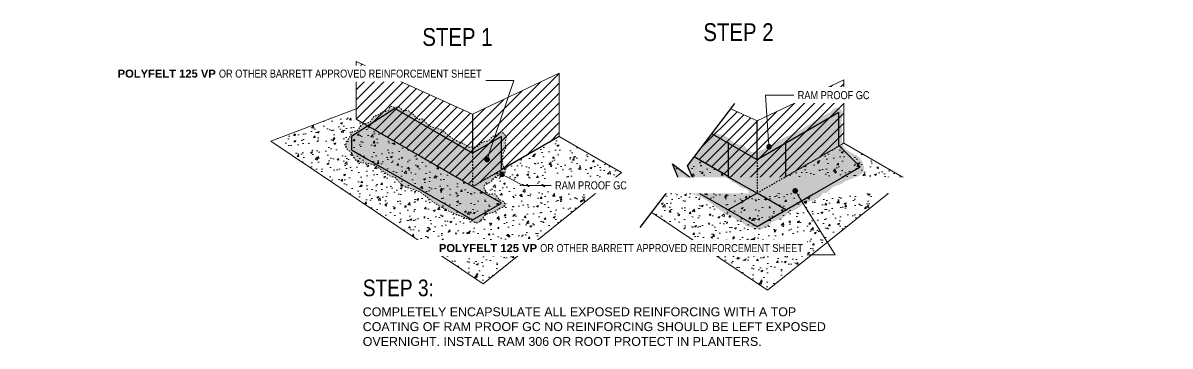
# Model space of a CAD drawing. Header units: inches. Extents: x -328 to 241, y -68 to 146.
# Drawn here: x -198.7 to -95.5, y -20.3 to 8.7 of the extents above; entities that cross this region are included whole.
import ezdxf
from ezdxf import colors
from ezdxf.entities.mleader import LeaderData, LeaderLine
from ezdxf.math import Vec2, Vec3

# ---------------------------------------------------------------- set-up
doc = ezdxf.new("R2010")
doc.units = ezdxf.units.IN
doc.header["$MEASUREMENT"] = 0
doc.linetypes.add('Dash', pattern=[0.25, 0.125, -0.125])
doc.layers.add('Hatch', color=2, linetype='Continuous')
for name, color, linetype, lineweight in [('Others', 190, 'Continuous', 0), ('RAM POLY FELT 3.5 FILTER FABRIC.', 4, 'Dash', 0), ('Text', 20, 'Continuous', 0)]:
    doc.layers.add(name, color=color, linetype=linetype, lineweight=lineweight)
doc.layers.add('RamProof SYSTEM LIQUID', color=140, linetype='Continuous', lineweight=0, true_color=0x00bfff)
doc.styles.get("Standard").update_dxf_attribs({"font": 'ARIALN.TTF'})

# ---------------------------------------------------------------- blocks, each defined once
blk = doc.blocks.new('_Dot')
at = {"color": 0, "linetype": 'ByBlock', "lineweight": -2}
blk.add_line((-0.5, 0), (-1, 0), dxfattribs=at)
at = {"color": 0, "linetype": 'ByBlock', "const_width": 0.5}
blk.add_lwpolyline([(-0.25, 0, 1), (0.25, 0, 1)], format="xyb", close=True, dxfattribs=at)

msp = doc.modelspace()

# ---------------------------------------------------------------- hatches: boundary and pattern name
at = {"layer": 'Hatch'}
h = msp.add_hatch(color=256, dxfattribs=at)
h.dxf.hatch_style = 1
h.paths.add_polyline_path([(-167.80723, -3.47243), (-158.2822, -8.97171), (-155.68135, -7.47303), (-158.27918, -5.97317), (-155.68135, -4.47241), (-155.68135, -1.47179), (-158.28117, -2.97538), (-165.26501, 1.05674), (-169.17248, -1.4719), (-169.17248, -2.6842)])
h = msp.add_hatch(color=256, dxfattribs=at)
h.dxf.hatch_style = 1
h.paths.add_polyline_path([(-139.77442, -5.19379), (-139.92087, -5.38575), (-132.6921, -9.55929), (-130.09125, -8.0606), (-132.68908, -6.56074), (-130.09125, -5.05999), (-130.09125, -2.05937), (-132.69107, -3.56296), (-136.74466, -1.22262), (-138.93724, -4.09648), (-138.40552, -5.37016), (-140.30613, -3.92011)])
at = {"layer": 'Others'}
h = msp.add_hatch(dxfattribs=at)
h.set_pattern_fill('ANSI31', color=256, scale=5)
h.paths.add_polyline_path([(-163.90025, 3.07714), (-158.28123, 0.53188), (-150.48503, 4.20794), (-150.48503, -1.4719), (-158.27918, -5.97317), (-168.76138, 0.07873), (-168.76138, 5.2791)])
h = msp.add_hatch(dxfattribs=at)
h.set_pattern_fill('ANSI31', color=256, scale=5)
h.paths.add_polyline_path([(-132.68919, -0.05458), (-135.04081, 1.01064), (-138.33061, -3.30136), (-132.68714, -6.55962), (-124.89299, -2.05836), (-124.89299, 3.62149)])
h = msp.add_hatch(dxfattribs=at)
h.set_pattern_fill('AR-CONC', color=256, scale=0.25)
h.set_pattern_definition([(50, (0, 0), (1.79315, -0.15688), [0.1875, -2.0625]), (355, (0, 0), (-0.346878, 1.88048), [0.15, -1.65]), (100.4514, (0.1494, -0.013), (1.446272, 1.7236), [0.15935, -1.752855]), (46.1842, (0, 0.5), (2.668103, -0.413798), [0.28125, -3.09375]), (96.6356, (0.2223, 0.4655), (2.336655, 2.435297), [0.239026, -2.629284]), (351.1842, (0, 0.5), (2.336655, 2.435297), [0.225, -2.475]), (21, (0.25, 0.375), (1.492268, -1.006547), [0.1875, -2.0625]), (326, (0.25, 0.375), (0.608288, 1.812875), [0.15, -1.65]), (71.4514, (0.3744, 0.2911), (2.100556, 0.806328), [0.15935, -1.752855]), (37.5, (0, 0), (0.0303996, 0.8322346), [0, -1.63, 0, -1.675, 0, -1.65625]), (7.5, (0, 0), (0.657674, 0.9860293), [0, -0.955, 0, -1.5925, 0, -0.63125]), (327.5, (-0.5575, 0), (1.334556, -0.0563872), [0, -0.625, 0, -1.95, 0, -2.5875]), (317.5, (-0.8075, 0), (1.4579654, 0.2502625), [0, -0.8125, 0, -1.295, 0, -1.8375])])
h.paths.add_polyline_path([(-150.48503, -1.4719), (-144.87065, -4.71337), (-157.34273, -14.70672), (-176.43375, -1.87803), (-168.76138, 1.02709), (-168.76138, 0.07873), (-158.28112, -5.97429)])
h = msp.add_hatch(dxfattribs=at)
h.set_pattern_fill('AR-CONC', color=256, scale=0.25)
h.set_pattern_definition([(50, (25.592, -0.5865), (1.79315, -0.15688), [0.1875, -2.0625]), (355, (25.592, -0.5865), (-0.346878, 1.88048), [0.15, -1.65]), (100.4514, (25.7415, -0.5995), (1.446272, 1.7236), [0.15935, -1.752855]), (46.1842, (25.592, -0.0865), (2.668103, -0.413798), [0.28125, -3.09375]), (96.6356, (25.8144, -0.121), (2.336655, 2.435297), [0.239026, -2.629284]), (351.1842, (25.592, -0.0865), (2.336655, 2.435297), [0.225, -2.475]), (21, (25.842, -0.2115), (1.492268, -1.006547), [0.1875, -2.0625]), (326, (25.842, -0.2115), (0.608288, 1.812875), [0.15, -1.65]), (71.4514, (25.9664, -0.2953), (2.100556, 0.806328), [0.15935, -1.752855]), (37.5, (25.59204, -0.58645), (0.0303996, 0.8322346), [0, -1.63, 0, -1.675, 0, -1.65625]), (7.5, (25.592, -0.58645), (0.657674, 0.9860293), [0, -0.955, 0, -1.5925, 0, -0.63125]), (327.5, (25.03454, -0.58645), (1.334556, -0.0563872), [0, -0.625, 0, -1.95, 0, -2.5875]), (317.5, (24.7845, -0.5865), (1.4579654, 0.2502625), [0, -0.8125, 0, -1.295, 0, -1.8375])])
h.paths.add_polyline_path([(-132.68908, -6.56074), (-138.33116, -3.30208), (-138.93724, -4.09648), (-138.40552, -5.37016), (-140.30613, -3.92011), (-139.77442, -5.19379), (-142.14878, -8.30592), (-131.75069, -15.29317), (-119.27861, -5.29982), (-124.89299, -2.05836)])
at = {"layer": 'RamProof SYSTEM LIQUID'}
h = msp.add_hatch(color=256, dxfattribs=at)
h.dxf.hatch_style = 1
edge = h.paths.add_edge_path()
edge.add_spline(control_points=[(-158.38534, -2.38982), (-158.51299, -2.38666), (-158.64895, -2.52261), (-158.70889, -2.22261), (-160.26433, -1.71769), (-161.01603, -0.70925), (-162.20623, -0.70925), (-162.81352, 0.34261), (-163.11716, -0.18332), (-163.98052, 1.06169), (-164.62705, 0.68841), (-164.7925, 1.30585), (-165.26501, 1.05674), (-165.83979, 1.38859), (-165.67907, 0.78879), (-166.48317, 0.78879), (-166.56991, 0.46507), (-167.33852, 0.36818), (-167.33852, -0.28509), (-168.43126, -0.28509), (-168.43126, -0.99224), (-169.27008, -0.99224), (-169.17272, -1.47179), (-169.84261, -1.99305), (-169.50605, -2.8561), (-169.20831, -2.6842), (-168.94396, -3.67079), (-168.14229, -3.8856), (-167.09161, -3.8856), (-165.55238, -5.29535), (-165.32674, -4.90454), (-164.64676, -6.08232), (-163.04472, -6.22207), (-161.30501, -7.96178), (-158.2822, -8.97171), (-157.77286, -9.48105), (-157.07825, -8.27796), (-156.4574, -8.44432), (-155.85804, -7.84496), (-155.27475, -7.84496), (-155.43478, -7.24771), (-155.96021, -7.24771), (-156.17307, -6.45334), (-156.81028, -6.82124), (-157.2758, -6.1527), (-157.2758, -5.79533), (-156.6136, -5.6179), (-156.35123, -5.16346), (-156.00444, -4.96324), (-155.2038, -4.74871), (-155.4427, -4.33505), (-155.64598, -3.78147), (-155.52659, -3.55743), (-155.59797, -2.91643), (-155.16966, -2.48812), (-155.47468, -1.95981), (-155.08211, -1.56724), (-155.76007, -0.88928), (-156.03411, -1.36394), (-156.61571, -1.45064), (-156.73926, -1.91172), (-157.5194, -1.91172), (-157.88304, -2.54156), (-158.25769, -2.39298), (-158.38534, -2.38982)], knot_values=[0, 0, 0, 0, 1, 2, 3, 4, 5, 6, 7, 8, 9, 10, 11, 12, 13, 14, 15, 16, 17, 18, 19, 20, 21, 22, 23, 24, 25, 26, 27, 28, 29, 30, 31, 32, 33, 34, 35, 36, 37, 38, 39, 40, 41, 42, 43, 44, 45, 46, 47, 48, 49, 50, 51, 52, 53, 54, 55, 56, 57, 58, 59, 60, 61, 62, 62, 62, 62], degree=3, periodic=1)
h = msp.add_hatch(color=256, dxfattribs=at)
h.dxf.hatch_style = 1
edge = h.paths.add_edge_path()
edge.add_spline(control_points=[(-140.10252, -5.62384), (-139.87198, -5.73012), (-139.71495, -5.52969), (-139.05666, -6.66989), (-137.45462, -6.80965), (-135.71491, -8.54935), (-132.6921, -9.55929), (-132.18276, -10.06863), (-131.48815, -8.86554), (-130.8673, -9.0319), (-130.26794, -8.43253), (-129.68465, -8.43253), (-129.84468, -7.83528), (-130.37012, -7.83528), (-130.58297, -7.04091), (-131.22018, -7.40881), (-131.6857, -6.74027), (-131.6857, -6.38291), (-131.0235, -6.20547), (-130.76113, -5.75103), (-130.41434, -5.55081), (-129.6137, -5.33628), (-129.8526, -4.92262), (-130.05588, -4.36905), (-129.93649, -4.14501), (-130.00787, -3.50401), (-129.57956, -3.07569), (-129.88458, -2.54738), (-129.49201, -2.15481), (-130.16997, -1.47685), (-130.44401, -1.95151), (-131.02562, -2.03821), (-131.14916, -2.4993), (-131.9293, -2.4993), (-132.29294, -3.12914), (-132.66759, -2.98055), (-132.79524, -2.97739), (-132.9229, -2.97423), (-133.05885, -3.11019), (-133.11879, -2.81018), (-134.67423, -2.30526), (-135.42593, -1.29682), (-136.26443, -1.29682), (-136.58573, -1.07946), (-136.6173, -1.05569)], knot_values=[28.095701699, 28.095701699, 28.095701699, 28.095701699, 29, 30, 31, 32, 33, 34, 35, 36, 37, 38, 39, 40, 41, 42, 43, 44, 45, 46, 47, 48, 49, 50, 51, 52, 53, 54, 55, 56, 57, 58, 59, 60, 61, 62, 62, 62, 63, 64, 65, 66, 67, 67.113498954, 67.113498954, 67.113498954, 67.113498954], degree=3, periodic=0)
edge.add_line((-136.6173, -1.05569), (-138.93724, -4.09648))
edge.add_line((-138.93724, -4.09648), (-138.40552, -5.37016))
edge.add_line((-138.40552, -5.37016), (-140.30613, -3.92011))
edge.add_line((-140.30613, -3.92011), (-139.77442, -5.19379))
edge.add_line((-139.77442, -5.19379), (-140.10252, -5.62384))

# ---------------------------------------------------------------- linework, layer by layer
for points in [[(-155.68135, -4.47241), (-155.68135, -4.47241), (-155.68135, -1.47179), (-158.28117, -2.97538), (-165.26501, 1.05674), (-169.17248, -1.4719), (-169.17248, -2.6842), (-167.80723, -3.47243)], [(-143.18997, -9.67062), (-139.77442, -5.19379), (-140.30613, -3.92011), (-138.40552, -5.37016), (-138.93724, -4.09648), (-134.67228, 1.4937)], [(-158.28123, 0.53188), (-158.28117, -2.97538)], [(-132.68908, -3.56194), (-132.68919, -0.05458)], [(-150.48503, -1.4719), (-155.68115, -4.47275)], [(-130.09125, -5.05999), (-130.09125, -5.05999), (-130.09125, -2.05937), (-132.69107, -3.56296), (-136.74466, -1.22262)], [(-167.80723, -3.47243), (-158.2822, -8.97171), (-155.68135, -7.47303), (-158.27918, -5.97317)], [(-135.28722, -5.06268), (-138.33061, -3.30136)], [(-139.92087, -5.38575), (-132.6921, -9.55929), (-130.09125, -8.0606), (-132.68908, -6.56074)]]:
    msp.add_lwpolyline(points)
at = {"color": 7, "lineweight": 25}
for points in [[(-169.17272, 1.02709), (-169.17272, 1.02709)], [(-135.28732, -2.06249), (-135.22542, -2.02665)]]:
    msp.add_lwpolyline(points, dxfattribs=at)
at = {"linetype": 'Dash'}
for points in [[(-158.28112, -5.97429), (-167.71278, -0.52728)], [(-158.28117, -2.97538), (-158.28112, -5.97429)], [(-132.69102, -6.56186), (-138.33247, -3.3038)], [(-132.69107, -3.56296), (-132.69102, -6.56186)], [(-158.27918, -5.97317), (-155.68135, -4.47241)], [(-132.68908, -6.56074), (-130.09125, -5.05999)]]:
    msp.add_lwpolyline(points, dxfattribs=at)
at = {"layer": 'Others', "color": 2}
for points in [[(-163.90025, 3.07714), (-158.28123, 0.53188), (-150.48503, 4.20794), (-150.48503, -1.4719), (-158.27918, -5.97317), (-168.76138, 0.07873), (-168.76138, 5.2791)], [(-150.48503, -1.4719), (-144.87065, -4.71337), (-157.34273, -14.70672), (-176.43375, -1.87803), (-168.76138, 1.02709), (-168.76138, 0.07873), (-158.28112, -5.97429)]]:
    msp.add_lwpolyline(points, close=True, dxfattribs=at)
for points in [[(-135.04081, 1.01064), (-132.68919, -0.05458), (-124.89299, 3.62149), (-124.89299, -2.05836), (-132.68714, -6.55962), (-138.33061, -3.30136)], [(-138.33116, -3.30208), (-132.68908, -6.56074), (-124.89299, -2.05836), (-119.27861, -5.29982), (-131.75069, -15.29317), (-142.14878, -8.30592)], [(-124.89493, -2.05948), (-125.02241, -2.13395)]]:
    msp.add_lwpolyline(points, dxfattribs=at)
at = {"layer": 'RAM POLY FELT 3.5 FILTER FABRIC.'}
msp.add_open_spline([(-158.38534, -2.38982), (-158.51299, -2.38666), (-158.64895, -2.52261), (-158.70889, -2.22261), (-160.26433, -1.71769), (-161.01603, -0.70925), (-162.20623, -0.70925), (-162.81352, 0.34261), (-163.11716, -0.18332), (-163.98052, 1.06169), (-164.62705, 0.68841), (-164.7925, 1.30585), (-165.26501, 1.05674), (-165.83979, 1.38859), (-165.67907, 0.78879), (-166.48317, 0.78879), (-166.56991, 0.46507), (-167.33852, 0.36818), (-167.33852, -0.28509), (-168.43126, -0.28509), (-168.43126, -0.99224), (-169.27008, -0.99224), (-169.17272, -1.47179), (-169.84261, -1.99305), (-169.50605, -2.8561), (-169.20831, -2.6842), (-168.94396, -3.67079), (-168.14229, -3.8856), (-167.09161, -3.8856), (-165.55238, -5.29535), (-165.32674, -4.90454), (-164.64676, -6.08232), (-163.04472, -6.22207), (-161.30501, -7.96178), (-158.2822, -8.97171), (-157.77286, -9.48105), (-157.07825, -8.27796), (-156.4574, -8.44432), (-155.85804, -7.84496), (-155.27475, -7.84496), (-155.43478, -7.24771), (-155.96021, -7.24771), (-156.17307, -6.45334), (-156.81028, -6.82124), (-157.2758, -6.1527), (-157.2758, -5.79533), (-156.6136, -5.6179), (-156.35123, -5.16346), (-156.00444, -4.96324), (-155.2038, -4.74871), (-155.4427, -4.33505), (-155.64598, -3.78147), (-155.52659, -3.55743), (-155.59797, -2.91643), (-155.16966, -2.48812), (-155.47468, -1.95981), (-155.08211, -1.56724), (-155.76007, -0.88928), (-156.03411, -1.36394), (-156.61571, -1.45064), (-156.73926, -1.91172), (-157.5194, -1.91172), (-157.88304, -2.54156), (-158.25769, -2.39298), (-158.38534, -2.38982)], degree=3, dxfattribs=at)

# ---------------------------------------------------------------- texts
at = {"attachment_point": 1}
for s, width, gutter_width, heights, insert, char_height in [('STEP 1', 11.6317505, 8, [-1.65566], (-162.80195, 8.27433), 1.6), ('STEP 2', 11.6317505, 8, [-1.65566], (-137.51722, 8.71284), 1.6), ('{\\H1.875x;STEP 3:\\P\\fArial|b0|i0|c0|p34;\\H0.53333x;\\C7;COMPLETELY ENCAPSULATE ALL EXPOSED REINFORCING WITH A TOP COATING OF RAM PROOF GC NO REINFORCING SHOULD BE LEFT EXPOSED OVERNIGHT. INSTALL RAM 306 OR ROOT PROTECT IN PLANTERS.}', 42.455797, 4, [0], (-168.16131, -14.33633), 0.8)]:
    msp.add_mtext_dynamic_manual_height_columns(s, width=width, gutter_width=gutter_width, heights=heights, dxfattribs=dict(at, insert=insert, char_height=char_height))

# ---------------------------------------------------------------- next in the draw order: leaders
at = {"layer": 'Text'}
ml = msp.add_multileader_mtext('Standard', dxfattribs=at)
ml.set_content('{\\fArial|b1|i0|c0|p34;POLYFELT 125 VP }OR OTHER BARRETT APPROVED REINFORCEMENT SHEET', color=256)
ml.set_leader_properties(color=256, lineweight=0)
ml.set_arrow_properties(name='DOT')
ml.build(insert=Vec2(0, 0))
ml.multileader.update_dxf_attribs({"text_left_attachment_type": 2, "text_right_attachment_type": 2, "dogleg_length": 0.36, "arrow_head_size": 0.5, "scale": 8})
ctx = ml.context
ctx.base_point, ctx.scale, ctx.char_height, ctx.arrow_head_size, ctx.landing_gap_size, ctx.plane_origin = Vec3(-175.27677, 3.56219), 8, 0.72, 0.5, 0.36, Vec3(-184.5686, 8.66486)
ctx.left_attachment, ctx.right_attachment, ctx.text_align_type = 2, 2, 2
notes = []
notes.append((ctx, [(1, (1, 1, 0), (-154.55466, 3.56219), (-1, 0), 2.54873, [(0, [(-156.97312, -3.54737)], 0, [])])]))
ctx.mtext.insert, ctx.mtext.width, ctx.mtext.alignment, ctx.mtext.flow_direction = Vec3(-157.4634, 4.5411), 21.3302753, 3, 5
ctx.mtext.has_bg_fill, ctx.mtext.bg_color, ctx.mtext.bg_scale_factor, ctx.mtext.bg_transparency, ctx.mtext.use_window_bg_color = 1, -1073741824, 1.5, 0, 1
ml = msp.add_multileader_mtext('Standard', dxfattribs=at)
ml.set_content('RAM PROOF GC ', color=256)
ml.set_leader_properties(color=256, lineweight=0)
ml.set_arrow_properties(name='DOT')
ml.build(insert=Vec2(0, 0))
ml.multileader.update_dxf_attribs({"text_left_attachment_type": 2, "text_right_attachment_type": 2, "dogleg_length": 0.36, "arrow_head_size": 0.5, "scale": 8})
ctx = ml.context
ctx.base_point, ctx.scale, ctx.char_height, ctx.arrow_head_size, ctx.landing_gap_size, ctx.plane_origin = Vec3(-129.3871, 2.23257), 8, 0.72, 0.5, 0.36, Vec3(-147.3766, 6.68671)
ctx.left_attachment, ctx.right_attachment = 2, 2
notes.append((ctx, [(0, (1, 1, 0), (-131.93583, 2.23257), (1, 0), 2.54873, [(0, [(-131.61158, -2.39853)], 0, [])])]))
ctx.mtext.insert, ctx.mtext.width, ctx.mtext.flow_direction = Vec3(-129.0271, 2.6051), 12.9828903, 5
ctx.mtext.has_bg_fill, ctx.mtext.bg_color, ctx.mtext.bg_scale_factor, ctx.mtext.bg_transparency, ctx.mtext.use_window_bg_color = 1, -1073741824, 1.5, 0, 1
ml = msp.add_multileader_mtext('Standard', dxfattribs=at)
ml.set_content('RAM PROOF GC ', color=256)
ml.set_leader_properties(color=256, lineweight=0)
ml.set_arrow_properties(name='DOT')
ml.build(insert=Vec2(0, 0))
ml.multileader.update_dxf_attribs({"text_left_attachment_type": 2, "text_right_attachment_type": 2, "dogleg_length": 0.36, "arrow_head_size": 0.5, "scale": 8})
ctx = ml.context
ctx.base_point, ctx.scale, ctx.char_height, ctx.arrow_head_size, ctx.landing_gap_size, ctx.plane_origin = Vec3(-151.21891, -5.87947), 8, 0.72, 0.5, 0.36, Vec3(-169.20842, -1.42534)
ctx.left_attachment, ctx.right_attachment = 2, 2
notes.append((ctx, [(0, (1, 1, 0), (-153.76765, -5.87947), (1, 0), 2.54873, [(0, [(-155.63133, -4.87783)], 0, [])])]))
ctx.mtext.insert, ctx.mtext.width, ctx.mtext.flow_direction = Vec3(-150.85891, -5.50695), 6.6535252, 5
ctx.mtext.has_bg_fill, ctx.mtext.bg_color, ctx.mtext.bg_scale_factor, ctx.mtext.bg_transparency, ctx.mtext.use_window_bg_color = 1, -1073741824, 1.5, 0, 1
for ctx, leaders in notes:
    for number, flags, end, landing, length, lines in leaders:
        leader = LeaderData()
        leader.index, (leader.has_last_leader_line, leader.has_dogleg_vector, leader.attachment_direction) = number, flags
        leader.last_leader_point, leader.dogleg_vector, leader.dogleg_length = Vec3(end), Vec3(landing), length
        for number, points, colour, breaks in lines:
            line = LeaderLine()
            line.index, line.vertices, line.color, line.breaks = number, Vec3.list(points), colors.encode_raw_color(colour), breaks
            leader.lines.append(line)
        ctx.leaders.append(leader)

# ---------------------------------------------------------------- next in the draw order: hatches: boundary and pattern name
at = {"layer": 'Hatch'}
h = msp.add_hatch(color=190, dxfattribs=at)
h.dxf.hatch_style = 1
h.paths.add_polyline_path([(-125.3278, -2.30947), (-123.4251, -4.21218), (-125.3278, -5.31083)])

# ---------------------------------------------------------------- next in the draw order: leaders
at = {"layer": 'Text'}
ml = msp.add_multileader_mtext('Standard', dxfattribs=at)
ml.set_content('{\\fArial|b1|i0|c0|p34;POLYFELT 125 VP }OR OTHER BARRETT APPROVED REINFORCEMENT SHEET', color=256)
ml.set_leader_properties(color=256, lineweight=0)
ml.set_arrow_properties(name='DOT')
ml.build(insert=Vec2(0, 0))
ml.multileader.update_dxf_attribs({"text_left_attachment_type": 2, "text_right_attachment_type": 2, "dogleg_length": 0.36, "arrow_head_size": 0.5, "scale": 8})
ctx = ml.context
ctx.base_point, ctx.scale, ctx.char_height, ctx.arrow_head_size, ctx.landing_gap_size, ctx.plane_origin = Vec3(-146.37362, -12.12383), 8, 0.72, 0.5, 0.36, Vec3(-158.57418, -7.02116)
ctx.left_attachment, ctx.right_attachment, ctx.text_align_type = 2, 2, 2
notes = []
notes.append((ctx, [(1, (1, 1, 0), (-125.65151, -12.12383), (-1, 0), 2.54873, [(0, [(-129.25564, -6.36125)], 0, [])])]))
ctx.mtext.insert, ctx.mtext.width, ctx.mtext.alignment, ctx.mtext.flow_direction = Vec3(-128.56025, -11.14492), 21.3302753, 3, 5
ctx.mtext.has_bg_fill, ctx.mtext.bg_color, ctx.mtext.bg_scale_factor, ctx.mtext.bg_transparency, ctx.mtext.use_window_bg_color = 1, -1073741824, 1.5, 0, 1
for ctx, leaders in notes:
    for number, flags, end, landing, length, lines in leaders:
        leader = LeaderData()
        leader.index, (leader.has_last_leader_line, leader.has_dogleg_vector, leader.attachment_direction) = number, flags
        leader.last_leader_point, leader.dogleg_vector, leader.dogleg_length = Vec3(end), Vec3(landing), length
        for number, points, colour, breaks in lines:
            line = LeaderLine()
            line.index, line.vertices, line.color, line.breaks = number, Vec3.list(points), colors.encode_raw_color(colour), breaks
            leader.lines.append(line)
        ctx.leaders.append(leader)

# ---------------------------------------------------------------- next in the draw order: hatches: boundary and pattern name
at = {"layer": 'Hatch'}
h = msp.add_hatch(color=190, dxfattribs=at)
h.dxf.hatch_style = 1
h.paths.add_polyline_path([(-135.28732, -2.06249), (-135.28732, -5.06311), (-132.69079, -6.56173), (-135.28732, -8.0636), (-132.69079, -9.56234), (-125.3278, -5.31083), (-125.3278, 0.68915), (-132.68908, -3.56194)])
at = {"layer": 'RamProof SYSTEM LIQUID'}
h = msp.add_hatch(color=256, dxfattribs=at)
h.dxf.hatch_style = 1
edge = h.paths.add_edge_path()
edge.add_spline(control_points=[(-125.08458, -0.03439), (-125.06513, 0.12417), (-124.97918, 0.4737), (-124.96166, 0.97537), (-125.83089, 1.21484), (-125.95699, 0.66962), (-126.77708, 0.44988), (-129.16087, -1.22537), (-130.44565, -1.56963), (-131.06738, -2.19136), (-132.52274, -2.79041), (-133.11115, -2.99483), (-133.60709, -2.5804), (-133.96013, -2.16037), (-134.61018, -2.25558), (-135.40179, -1.46397), (-135.60491, -1.81579), (-135.45891, -2.36066), (-135.5534, -2.71329), (-135.63945, -3.8009), (-135.42772, -4.31478), (-135.63681, -5.09512), (-135.42461, -5.2459), (-135.03242, -5.35099), (-134.96301, -5.61003), (-134.45322, -5.70104), (-134.24109, -6.06847), (-133.44498, -6.20667), (-133.40604, -6.56802), (-133.67725, -6.72461), (-134.22814, -6.87222), (-134.22814, -7.08975), (-134.85244, -7.37661), (-135.06492, -7.74463), (-135.52114, -7.6886), (-135.65039, -8.17095), (-135.15268, -8.53153), (-134.68583, -8.65663), (-134.57626, -9.06555), (-133.8125, -9.2702), (-133.72741, -9.58777), (-133.1003, -9.58777), (-132.98657, -10.01221), (-132.38875, -9.66706), (-131.71592, -9.66706), (-131.35671, -9.04489), (-130.19881, -8.83197), (-129.96547, -8.25384), (-128.84647, -7.95401), (-128.65171, -7.47464), (-126.85109, -6.99216), (-126.85109, -6.4701), (-126.38501, -6.65894), (-125.88399, -5.88067), (-125.19641, -5.88067), (-124.66271, -5.34697), (-122.85855, -4.93626), (-123.18338, -3.38981), (-124.2708, -2.96949), (-125.21449, -2.24404), (-124.93941, -1.06165), (-125.09589, -0.47765), (-125.09589, -0.47765), (-125.10403, -0.19295), (-125.08458, -0.03439)], knot_values=[0, 0, 0, 0, 1, 2, 3, 4, 5, 6, 7, 8, 9, 10, 11, 12, 13, 14, 15, 16, 17, 18, 19, 20, 21, 22, 23, 24, 25, 26, 27, 28, 29, 30, 31, 32, 33, 34, 35, 36, 37, 38, 39, 40, 41, 42, 43, 44, 45, 46, 47, 48, 49, 50, 51, 52, 53, 54, 55, 56, 57, 58, 59, 60, 61, 62, 62, 62, 62], degree=3, periodic=0)

# ---------------------------------------------------------------- next in the draw order: linework, layer by layer
msp.add_lwpolyline([(-135.28732, -2.06249), (-135.28732, -5.06311), (-132.69079, -6.56173), (-135.28732, -8.0636), (-132.69079, -9.56234), (-123.40144, -4.19851), (-125.3278, -2.27215), (-125.3278, 0.68915), (-132.68908, -3.56194), (-135.28732, -2.06249)])
at = {"linetype": 'Dash'}
for points in [[(-132.69079, -6.56173), (-125.3278, -2.32504)], [(-132.68908, -3.56194), (-132.68908, -6.56074)]]:
    msp.add_lwpolyline(points, dxfattribs=at)

doc.saveas('drawing.dxf')
